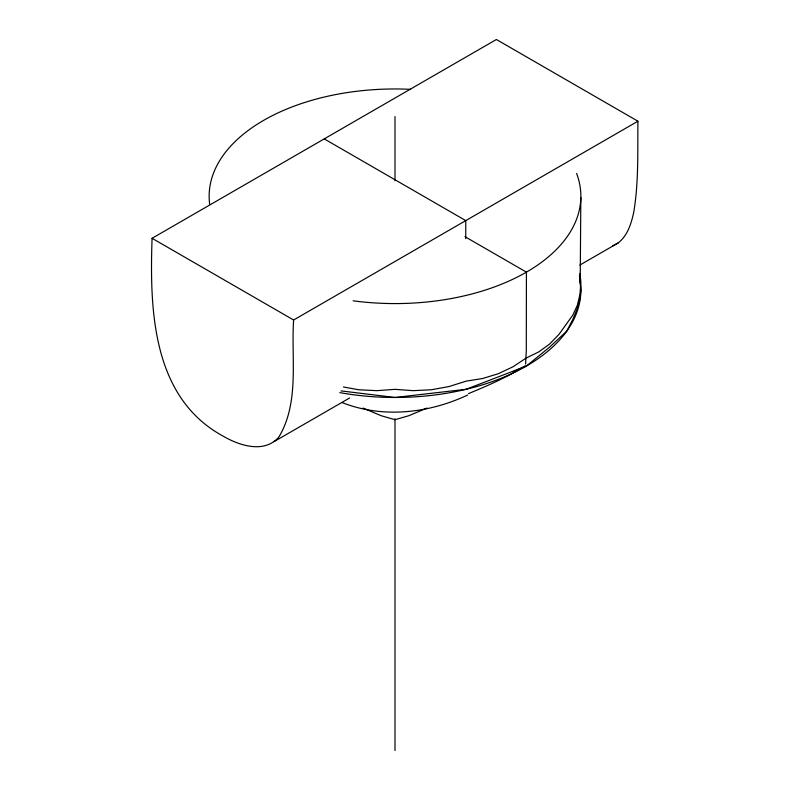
<?xml version="1.0" encoding="UTF-8"?>
<svg xmlns="http://www.w3.org/2000/svg" width="790" height="790" viewBox="0 0 790 790"><rect width="100%" height="100%" fill="white"/><g stroke="black" fill="none" stroke-linecap="round" stroke-linejoin="round"><path stroke-width="1.19" d="M580.848 197.569L580.186 283.235M637.925 121.216L293.613 319.999C291.026 358.571 299.716 402.09 278.959 436.89C264.423 453.944 239.202 445.6 222.849 435.971C151.878 397.251 149.685 309.117 152.075 238.284L496.387 39.5L637.925 121.216C637.57 151.611 638.824 182.283 633.708 212.372C631.279 223.59 627.635 235.548 618.224 242.915L579.85 265.075M465.735 238.619L465.764 220.608L324.236 138.892M525.597 364.072L526.298 350.306L526.426 272.145L464.954 236.664M524.846 365.977C507.308 377.225 487.766 385.658 468.5 393.608M513.984 371.29L526.426 366.037L549.524 347.205L566.687 331.217L572.869 319.367L577.283 308.505L579.969 298.729L580.887 290.157L579.426 275.493M273.913 441.699L349.595 398.002M612.448 246.085L618.224 242.915M467.68 395.02C428.763 413.338 382.785 418.621 342.159 402.594M426.936 408.065L408.855 415.708L395 419.697L381.145 415.708L363.064 408.065M526.426 366.037L466.13 389.282L395 397.479L341.033 390.902M343.403 386.991L358.749 389.756L376.781 390.665L395 389.342L413.209 390.665L431.241 389.756L448.957 386.567L466.13 381.145L482.631 378.509L498.273 373.729L512.917 366.827L526.426 357.9L538.671 351.955L549.524 344.134L558.915 334.466L572.869 315.032L577.283 305.434L579.969 294.394L580.887 282.02L579.969 273.36M152.075 238.284L293.613 319.999M395 116.574L395 180.713M395 418.74L395 750.5M576.611 173.464A185.857 107.302 0 0 1 353.14 300.822M209.617 203.929A185.857 107.302 0 0 1 410.662 89.349M580.502 283.501A185.857 107.302 0 0 1 339.819 392.63M579.87 279.077A185.857 107.302 0 0 1 580.225 281.279"/></g></svg>
